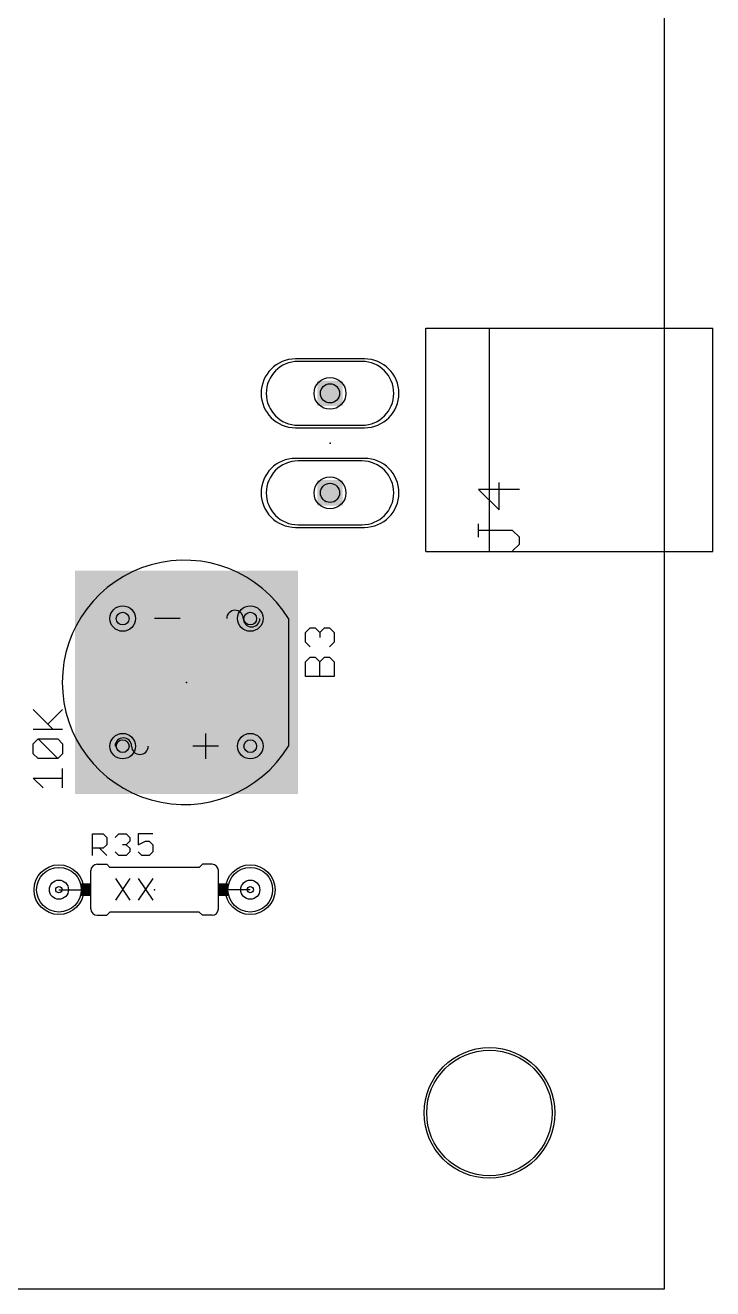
# Model space of a CAD drawing. Extents: x -2 to 128, y 10 to 112.
# Drawn here: x 100.9 to 128.3, y 10.1 to 60.5 of the extents above; entities that cross this region are included whole.
import ezdxf

# ---------------------------------------------------------------- set-up
doc = ezdxf.new("R2010")
doc.units = 0
for name, color, linetype in [('17', 82, 'CONTINUOUS'), ('20', 7, 'CONTINUOUS'), ('21', 253, 'CONTINUOUS'), ('23', 7, 'CONTINUOUS'), ('25', 253, 'CONTINUOUS'), ('27', 253, 'CONTINUOUS'), ('29', 253, 'CONTINUOUS'), ('30', 253, 'CONTINUOUS'), ('43', 82, 'CONTINUOUS'), ('44', 253, 'CONTINUOUS'), ('51', 253, 'CONTINUOUS')]:
    doc.layers.add(name, color=color, linetype=linetype)

# ---------------------------------------------------------------- blocks, each defined once
blk = doc.blocks.new('RECT')
blk.add_solid([(-0.5, -0.5), (0.5, -0.5), (-0.5, 0.5), (0.5, 0.5)])
blk = doc.blocks.new('SQUAREP')
blk.add_solid([(-0.5, -0.5), (0.5, -0.5), (-0.5, 0.5), (0.5, 0.5)])
blk = doc.blocks.new('ROUNDP')
blk.add_circle((0, 0), 0.5)
blk = doc.blocks.new('LONGP100')
blk.add_lwpolyline([(-0.5, -0.5), (0.5, -0.5, 1), (0.5, 0.5), (-0.5, 0.5, 1)], format="xyb", close=True)

msp = doc.modelspace()

# ---------------------------------------------------------------- linework, layer by layer
at = {"layer": '20'}
for p, q in [((126.35, 10.1472), (126.35, 111.722)), ((0.64, 10.1472), (126.35, 10.1472))]:
    msp.add_line(p, q, dxfattribs=at)
msp.add_circle((119.38, 17.145), 2.5, dxfattribs=at)
at = {"layer": '21'}
for p, q in [((116.84, 48.387), (119.38, 48.387)), ((116.84, 39.497), (116.84, 48.387)), ((119.38, 48.387), (128.27, 48.387)), ((119.38, 39.497), (119.38, 48.387)), ((128.27, 39.497), (128.27, 48.387)), ((116.84, 39.497), (119.38, 39.497)), ((119.38, 39.497), (128.27, 39.497)), ((107.061, 36.83), (106.045, 36.83)), ((111.379, 36.83), (111.379, 31.75)), ((108.077, 32.258), (108.077, 31.242)), ((108.585, 31.75), (107.569, 31.75)), ((103.505, 25.273), (103.505, 26.797)), ((103.759, 27.051), (104.14, 27.051)), ((104.267, 26.924), (104.14, 27.051)), ((107.823, 26.924), (104.267, 26.924)), ((107.823, 26.924), (107.95, 27.051)), ((108.331, 27.051), (107.95, 27.051)), ((108.585, 25.273), (108.585, 26.797)), ((103.759, 25.019), (104.14, 25.019)), ((104.267, 25.146), (104.14, 25.019)), ((107.823, 25.146), (104.267, 25.146)), ((107.823, 25.146), (107.95, 25.019)), ((108.331, 25.019), (107.95, 25.019))]:
    msp.add_line(p, q, dxfattribs=at)
for centre, radius, start, end in [((107.2317, 34.29), 4.8633, 31.4852, 328.5148), ((103.759, 26.797), 0.254, 90, 180), ((108.331, 26.797), 0.254, 0, 90), ((103.759, 25.273), 0.254, 180, 270), ((108.331, 25.273), 0.254, 270, 0)]:
    msp.add_arc(centre, radius, start, end, dxfattribs=at)
at = {"layer": '23'}
for p in [(113.03, 43.815), (107.315, 34.29), (106.045, 26.035)]:
    msp.add_point(p, dxfattribs=at)
at = {"layer": '25'}
for p, q in [((120.5738, 41.9731), (118.9468, 41.9731)), ((118.9468, 41.9731), (119.7603, 41.1596)), ((119.7603, 41.1596), (119.7603, 42.2442)), ((118.9468, 40.0647), (118.9468, 40.6071)), ((120.3026, 40.3359), (118.9468, 40.3359)), ((120.5738, 40.0647), (120.3026, 40.3359)), ((120.3026, 39.5224), (120.5738, 39.7936)), ((120.5738, 39.7936), (120.5738, 40.0647)), ((112.0511, 36.2707), (112.2418, 36.4614)), ((112.0511, 35.8894), (112.0511, 36.2707)), ((112.2418, 36.4614), (112.4325, 36.4614)), ((112.4325, 36.4614), (112.6231, 36.2707)), ((112.6231, 36.2707), (112.8138, 36.4614)), ((112.6231, 36.2707), (112.6231, 36.08)), ((112.8138, 36.4614), (113.0044, 36.4614)), ((113.0044, 36.4614), (113.1951, 36.2707)), ((113.1951, 36.2707), (113.1951, 35.8894)), ((112.2418, 35.6987), (112.0511, 35.8894)), ((113.1951, 35.8894), (113.0044, 35.6987)), ((112.0511, 35.1013), (112.2418, 35.292)), ((112.2418, 35.292), (112.4325, 35.292)), ((112.4325, 35.292), (112.6231, 35.1013)), ((112.6231, 35.1013), (112.8138, 35.292)), ((112.8138, 35.292), (113.0044, 35.292)), ((113.0044, 35.292), (113.1951, 35.1013)), ((112.0511, 34.5293), (112.0511, 35.1013)), ((112.6231, 34.5293), (112.6231, 35.1013)), ((113.1951, 35.1013), (113.1951, 34.5293)), ((113.1951, 34.5293), (112.0511, 34.5293)), ((103.5685, 27.3939), (103.5685, 28.2582)), ((103.5685, 28.2582), (104.0007, 28.2582)), ((104.0007, 28.2582), (104.1447, 28.1142)), ((104.4806, 28.1142), (104.6247, 28.2582)), ((104.6247, 28.2582), (104.9128, 28.2582)), ((104.9128, 28.2582), (105.0569, 28.1142)), ((105.969, 28.2582), (105.3928, 28.2582)), ((105.3928, 28.2582), (105.3928, 27.8261)), ((104.0007, 27.682), (103.5685, 27.682)), ((103.8566, 27.682), (104.1447, 27.3939)), ((104.1447, 27.8261), (104.0007, 27.682)), ((104.1447, 28.1142), (104.1447, 27.8261)), ((104.9128, 27.8261), (104.7687, 27.8261)), ((105.0569, 27.9701), (104.9128, 27.8261)), ((104.9128, 27.8261), (105.0569, 27.682)), ((105.0569, 28.1142), (105.0569, 27.9701)), ((105.0569, 27.682), (105.0569, 27.538)), ((105.3928, 27.8261), (105.6809, 27.9701)), ((105.6809, 27.9701), (105.8249, 27.9701)), ((105.8249, 27.9701), (105.969, 27.8261)), ((105.969, 27.8261), (105.969, 27.538)), ((104.6247, 27.3939), (104.4806, 27.538)), ((104.9128, 27.3939), (104.6247, 27.3939)), ((105.0569, 27.538), (104.9128, 27.3939)), ((105.5368, 27.3939), (105.3928, 27.538)), ((105.8249, 27.3939), (105.5368, 27.3939)), ((105.969, 27.538), (105.8249, 27.3939))]:
    msp.add_line(p, q, dxfattribs=at)
at = {"layer": '27'}
for p, q in [((101.9944, 32.4246), (101.2148, 33.2042)), ((101.7995, 32.6195), (102.3842, 33.2042)), ((101.2148, 32.4246), (102.3842, 32.4246)), ((101.2148, 31.8399), (101.4097, 32.0348)), ((101.2148, 31.4501), (101.2148, 31.8399)), ((101.4097, 32.0348), (102.1893, 32.0348)), ((102.1893, 31.2552), (101.4097, 32.0348)), ((102.1893, 32.0348), (102.3842, 31.8399)), ((102.3842, 31.8399), (102.3842, 31.4501)), ((101.4097, 31.2552), (101.2148, 31.4501)), ((102.1893, 31.2552), (101.4097, 31.2552)), ((102.3842, 31.4501), (102.1893, 31.2552)), ((102.3842, 30.0858), (102.3842, 30.8654)), ((101.6046, 30.0858), (101.2148, 30.4756)), ((101.2148, 30.4756), (102.3842, 30.4756)), ((104.4829, 26.4802), (105.0591, 25.6159)), ((105.0591, 26.4802), (104.4829, 25.6159)), ((105.395, 26.4802), (105.9713, 25.6159)), ((105.9713, 26.4802), (105.395, 25.6159))]:
    msp.add_line(p, q, dxfattribs=at)
at = {"layer": '29'}
msp.add_circle((119.38, 17.145), 2.6016, dxfattribs=at)
at = {"layer": '30'}
msp.add_circle((119.38, 17.145), 2.6016, dxfattribs=at)
at = {"layer": '44'}
for centre, radius in [((113.03, 45.7962), 0.381), ((113.03, 41.8338), 0.381), ((104.775, 36.83), 0.254), ((109.855, 36.83), 0.254), ((104.775, 31.75), 0.254), ((109.855, 31.75), 0.254), ((102.235, 26.035), 0.127), ((109.855, 26.035), 0.127)]:
    msp.add_circle(centre, radius, dxfattribs=at)
at = {"layer": '51'}
for p, q in [((102.235, 26.035), (103.124, 26.035)), ((109.855, 26.035), (108.966, 26.035))]:
    msp.add_line(p, q, dxfattribs=at)
for centre, start, end in [((109.2454, 36.83), 0, 180), ((109.9058, 36.83), 180, 0), ((104.8004, 31.75), 0, 180), ((105.4608, 31.75), 180, 0)]:
    msp.add_arc(centre, 0.3302, start, end, dxfattribs=at)

# ---------------------------------------------------------------- block references
at = {"layer": '17', "rotation": 180}
for name, p, xscale, yscale in [('LONGP100', (113.03, 45.7962), 2.54, 2.54), ('ROUNDP', (113.03, 45.7962), 1.27, 1.27), ('ROUNDP', (113.03, 45.7962), 1.27, 1.27), ('ROUNDP', (113.03, 45.7962), 1.27, 1.27), ('ROUNDP', (113.03, 45.7962), 1.27, 1.27), ('ROUNDP', (113.03, 45.7962), 1.27, 1.27), ('ROUNDP', (113.03, 45.7962), 1.27, 1.27), ('ROUNDP', (113.03, 45.7962), 1.27, 1.27), ('ROUNDP', (113.03, 45.7962), 1.27, 1.27), ('ROUNDP', (113.03, 45.7962), 1.27, 1.27), ('ROUNDP', (113.03, 45.7962), 1.27, 1.27), ('ROUNDP', (113.03, 45.7962), 1.27, 1.27), ('ROUNDP', (113.03, 45.7962), 1.27, 1.27), ('ROUNDP', (113.03, 45.7962), 1.27, 1.27), ('ROUNDP', (113.03, 45.7962), 1.27, 1.27), ('LONGP100', (113.03, 41.8338), 2.54, 2.54), ('ROUNDP', (113.03, 41.8338), 1.27, 1.27), ('ROUNDP', (113.03, 41.8338), 1.27, 1.27), ('ROUNDP', (113.03, 41.8338), 1.27, 1.27), ('ROUNDP', (113.03, 41.8338), 1.27, 1.27), ('ROUNDP', (113.03, 41.8338), 1.27, 1.27), ('ROUNDP', (113.03, 41.8338), 1.27, 1.27), ('ROUNDP', (113.03, 41.8338), 1.27, 1.27), ('ROUNDP', (113.03, 41.8338), 1.27, 1.27), ('ROUNDP', (113.03, 41.8338), 1.27, 1.27), ('ROUNDP', (113.03, 41.8338), 1.27, 1.27), ('ROUNDP', (113.03, 41.8338), 1.27, 1.27), ('ROUNDP', (113.03, 41.8338), 1.27, 1.27), ('ROUNDP', (113.03, 41.8338), 1.27, 1.27), ('ROUNDP', (113.03, 41.8338), 1.27, 1.27), ('SQUAREP', (104.775, 36.83), 2.1844, 2.1844), ('SQUAREP', (109.855, 36.83), 2.1844, 2.1844), ('ROUNDP', (104.775, 36.83), 1.016, 1.016), ('ROUNDP', (104.775, 36.83), 1.016, 1.016), ('ROUNDP', (104.775, 36.83), 1.016, 1.016), ('ROUNDP', (104.775, 36.83), 1.016, 1.016), ('ROUNDP', (104.775, 36.83), 1.016, 1.016), ('ROUNDP', (104.775, 36.83), 1.016, 1.016), ('ROUNDP', (104.775, 36.83), 1.016, 1.016), ('ROUNDP', (104.775, 36.83), 1.016, 1.016), ('ROUNDP', (104.775, 36.83), 1.016, 1.016), ('ROUNDP', (104.775, 36.83), 1.016, 1.016), ('ROUNDP', (104.775, 36.83), 1.016, 1.016), ('ROUNDP', (104.775, 36.83), 1.016, 1.016), ('ROUNDP', (104.775, 36.83), 1.016, 1.016), ('ROUNDP', (104.775, 36.83), 1.016, 1.016), ('ROUNDP', (109.855, 36.83), 1.016, 1.016), ('ROUNDP', (109.855, 36.83), 1.016, 1.016), ('ROUNDP', (109.855, 36.83), 1.016, 1.016), ('ROUNDP', (109.855, 36.83), 1.016, 1.016), ('ROUNDP', (109.855, 36.83), 1.016, 1.016), ('ROUNDP', (109.855, 36.83), 1.016, 1.016), ('ROUNDP', (109.855, 36.83), 1.016, 1.016), ('ROUNDP', (109.855, 36.83), 1.016, 1.016), ('ROUNDP', (109.855, 36.83), 1.016, 1.016), ('ROUNDP', (109.855, 36.83), 1.016, 1.016), ('ROUNDP', (109.855, 36.83), 1.016, 1.016), ('ROUNDP', (109.855, 36.83), 1.016, 1.016), ('ROUNDP', (109.855, 36.83), 1.016, 1.016), ('ROUNDP', (109.855, 36.83), 1.016, 1.016), ('SQUAREP', (104.775, 31.75), 2.1844, 2.1844), ('SQUAREP', (109.855, 31.75), 2.1844, 2.1844), ('ROUNDP', (104.775, 31.75), 1.016, 1.016), ('ROUNDP', (104.775, 31.75), 1.016, 1.016), ('ROUNDP', (104.775, 31.75), 1.016, 1.016), ('ROUNDP', (104.775, 31.75), 1.016, 1.016), ('ROUNDP', (104.775, 31.75), 1.016, 1.016), ('ROUNDP', (104.775, 31.75), 1.016, 1.016), ('ROUNDP', (104.775, 31.75), 1.016, 1.016), ('ROUNDP', (104.775, 31.75), 1.016, 1.016), ('ROUNDP', (104.775, 31.75), 1.016, 1.016), ('ROUNDP', (104.775, 31.75), 1.016, 1.016), ('ROUNDP', (104.775, 31.75), 1.016, 1.016), ('ROUNDP', (104.775, 31.75), 1.016, 1.016), ('ROUNDP', (104.775, 31.75), 1.016, 1.016), ('ROUNDP', (104.775, 31.75), 1.016, 1.016), ('ROUNDP', (109.855, 31.75), 1.016, 1.016), ('ROUNDP', (109.855, 31.75), 1.016, 1.016), ('ROUNDP', (109.855, 31.75), 1.016, 1.016), ('ROUNDP', (109.855, 31.75), 1.016, 1.016), ('ROUNDP', (109.855, 31.75), 1.016, 1.016), ('ROUNDP', (109.855, 31.75), 1.016, 1.016), ('ROUNDP', (109.855, 31.75), 1.016, 1.016), ('ROUNDP', (109.855, 31.75), 1.016, 1.016), ('ROUNDP', (109.855, 31.75), 1.016, 1.016), ('ROUNDP', (109.855, 31.75), 1.016, 1.016), ('ROUNDP', (109.855, 31.75), 1.016, 1.016), ('ROUNDP', (109.855, 31.75), 1.016, 1.016), ('ROUNDP', (109.855, 31.75), 1.016, 1.016), ('ROUNDP', (109.855, 31.75), 1.016, 1.016)]:
    msp.add_blockref(name, p, dxfattribs=dict(at, xscale=xscale, yscale=yscale))
at = {"layer": '17'}
for p, xscale, yscale in [((102.235, 26.035), 1.778, 1.778), ((109.855, 26.035), 1.778, 1.778), ((102.235, 26.035), 0.762, 0.762), ((102.235, 26.035), 0.762, 0.762), ((102.235, 26.035), 0.762, 0.762), ((102.235, 26.035), 0.762, 0.762), ((102.235, 26.035), 0.762, 0.762), ((102.235, 26.035), 0.762, 0.762), ((102.235, 26.035), 0.762, 0.762), ((102.235, 26.035), 0.762, 0.762), ((102.235, 26.035), 0.762, 0.762), ((102.235, 26.035), 0.762, 0.762), ((102.235, 26.035), 0.762, 0.762), ((102.235, 26.035), 0.762, 0.762), ((102.235, 26.035), 0.762, 0.762), ((102.235, 26.035), 0.762, 0.762), ((109.855, 26.035), 0.762, 0.762), ((109.855, 26.035), 0.762, 0.762), ((109.855, 26.035), 0.762, 0.762), ((109.855, 26.035), 0.762, 0.762), ((109.855, 26.035), 0.762, 0.762), ((109.855, 26.035), 0.762, 0.762), ((109.855, 26.035), 0.762, 0.762), ((109.855, 26.035), 0.762, 0.762), ((109.855, 26.035), 0.762, 0.762), ((109.855, 26.035), 0.762, 0.762), ((109.855, 26.035), 0.762, 0.762), ((109.855, 26.035), 0.762, 0.762), ((109.855, 26.035), 0.762, 0.762), ((109.855, 26.035), 0.762, 0.762)]:
    msp.add_blockref('ROUNDP', p, dxfattribs=dict(at, xscale=xscale, yscale=yscale))
at = {"layer": '21', "xscale": 1.016, "yscale": 1.016, "rotation": 90}
for p in [(113.03, 45.7962), (113.03, 41.8338)]:
    msp.add_blockref('RECT', p, dxfattribs=at)
at = {"layer": '21', "xscale": 0.381, "yscale": 0.508}
for p in [(103.3145, 26.035), (108.7755, 26.035)]:
    msp.add_blockref('RECT', p, dxfattribs=at)
at = {"layer": '29', "rotation": 180}
for name, p, xscale, yscale in [('LONGP100', (113.03, 45.7962), 2.7432, 2.7432), ('LONGP100', (113.03, 41.8338), 2.7432, 2.7432), ('SQUAREP', (104.775, 36.83), 2.3876, 2.3876), ('SQUAREP', (109.855, 36.83), 2.3876, 2.3876), ('SQUAREP', (104.775, 31.75), 2.3876, 2.3876), ('SQUAREP', (109.855, 31.75), 2.3876, 2.3876)]:
    msp.add_blockref(name, p, dxfattribs=dict(at, xscale=xscale, yscale=yscale))
at = {"layer": '29', "xscale": 1.9812, "yscale": 1.9812}
for p in [(102.235, 26.035), (109.855, 26.035)]:
    msp.add_blockref('ROUNDP', p, dxfattribs=at)
at = {"layer": '30', "rotation": 180}
for name, p, xscale, yscale in [('LONGP100', (113.03, 45.7962), 2.7432, 2.7432), ('LONGP100', (113.03, 41.8338), 2.7432, 2.7432), ('SQUAREP', (104.775, 36.83), 2.3876, 2.3876), ('SQUAREP', (109.855, 36.83), 2.3876, 2.3876), ('SQUAREP', (104.775, 31.75), 2.3876, 2.3876), ('SQUAREP', (109.855, 31.75), 2.3876, 2.3876)]:
    msp.add_blockref(name, p, dxfattribs=dict(at, xscale=xscale, yscale=yscale))
at = {"layer": '30', "xscale": 1.9812, "yscale": 1.9812}
for p in [(102.235, 26.035), (109.855, 26.035)]:
    msp.add_blockref('ROUNDP', p, dxfattribs=at)
at = {"layer": '43', "xscale": 8.89, "yscale": 8.89, "rotation": 180}
msp.add_blockref('RECT', (107.315, 34.29), dxfattribs=at)

doc.saveas('drawing.dxf')
